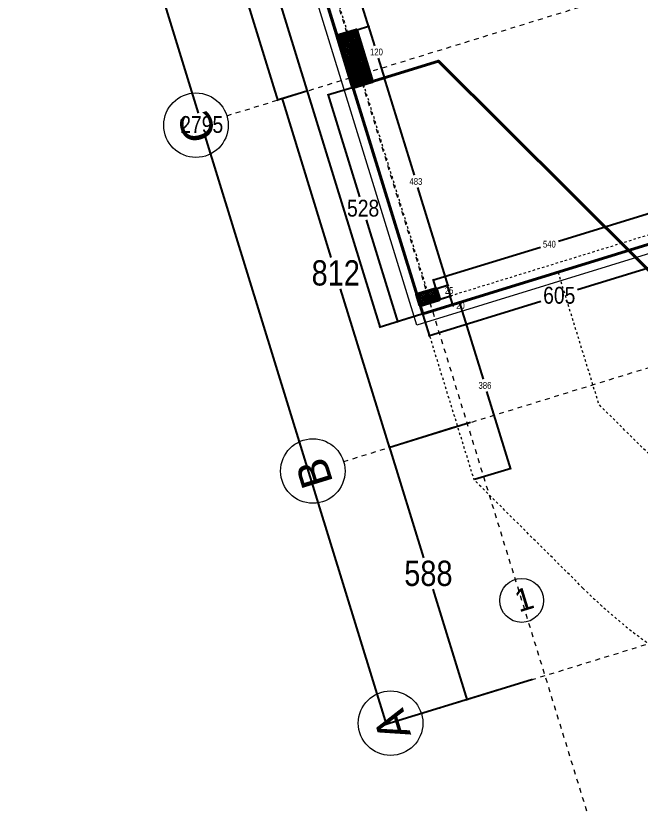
# Model space of a CAD drawing. Header units: centimetres. Extents: x 85226 to 578505, y -13061 to 170378.
# Drawn here: x 455705 to 457094, y 101779 to 103556 of the extents above; entities that cross this region are included whole.
import ezdxf

# ---------------------------------------------------------------- set-up
doc = ezdxf.new("R2010")
doc.units = ezdxf.units.CM
doc.linetypes.add('Dashed', pattern=[10.666667, 5.333333, -5.333333])
for name, color, linetype, lineweight in [('01 Bodrumi_Pen_No__20', 20, 'Continuous', 18), ('Akset_Pen_No__13', 13, 'Continuous', 18), ('ArchiCAD Doors_Pen_No__3', 3, 'Continuous', 18), ('Dimensionet', 150, 'Continuous', 15), ('Dritaret_Pen_No__4', 4, 'Continuous', 18), ('Fasada', 7, 'Continuous', 15), ('muri', 7, 'Continuous', 40), ('Shtyllat', 1, 'Continuous', 25), ('Spotat', 1, 'Continuous', 15)]:
    doc.layers.add(name, color=color, linetype=linetype, lineweight=lineweight)
doc.styles.add('Dimensionet CM', font='swissc.ttf', dxfattribs={"height": 15})
doc.styles.add('Mini shkronjat', font='simplex.shx', dxfattribs={"height": 6})
doc.dimstyles.new('Maxi shkronjat', dxfattribs={"dimscale": 2, "dimtxt": 30, "dimasz": 1, "dimexe": 1, "dimexo": 1, "dimgap": 3, "dimtad": 0, "dimtih": 1, "dimtoh": 1, "dimzin": 9, "dimtxsty": 'Dimensionet CM', "dimblk": 'ARCHTICK', "dimcen": 1, "dimdle": 1, "dimadec": 0, "dimazin": 0, "dimtfac": 1, "dimtmove": 0, "dimatfit": 3, "dimldrblk": 'ARCHTICK', "dimfxl": 1, "dimarcsym": 0})

# ---------------------------------------------------------------- blocks, each defined once
blk = doc.blocks.new('_ArchTick')
at = {"layer": 'Spotat', "color": 0, "const_width": 0.15}
blk.add_lwpolyline([(-0.5, -0.5), (0.5, 0.5)], dxfattribs=at)
blk = doc.blocks.new('*D4744')
at = {"layer": 'DEFPOINTS', "color": 0, "transparency": 16777216}
for p in [(456031, 104773), (455936, 104743.8), (456610.6, 102892.6)]:
    blk.add_point(p, dxfattribs=at)
at = {"layer": 'Dimensionet', "color": 0, "lineweight": -2, "transparency": 16777216}
for p, q in [((456029.1, 104772.5), (455934.1, 104743.2)), ((455935.4, 104745.7), (456219.5, 103824)), ((456516.2, 102861.4), (456232.1, 103783.1)), ((456608.6, 102892), (456513.7, 102862.7))]:
    blk.add_line(p, q, dxfattribs=at)
at = {"layer": 'Dimensionet', "color": 0, "lineweight": -2, "transparency": 16777216, "xscale": 2, "yscale": 2, "zscale": 2}
for p, rotation in [((455936, 104743.8), 107.1299999991601), ((456515.6, 102863.3), 287.1299999991601)]:
    blk.add_blockref('_ArchTick', p, dxfattribs=dict(at, rotation=rotation))
at = {"layer": 'Dimensionet', "color": 0, "transparency": 16777216, "insert": (456225.8, 103803.5), "char_height": 15, "attachment_point": 5, "style": 'Dimensionet CM'}
blk.add_mtext('{\\H1.875x;1968}', dxfattribs=at)
blk = doc.blocks.new('*D4746')
at = {"layer": 'DEFPOINTS', "color": 0, "transparency": 16777216}
for p in [(457188.7, 103070.8), (457203.5, 103023), (456610.6, 102892.6)]:
    blk.add_point(p, dxfattribs=at)
at = {"layer": 'Dimensionet', "color": 0, "lineweight": -2, "transparency": 16777216}
for p, q in [((457189.3, 103068.9), (457204, 103021.1)), ((457205.4, 103023.6), (456955.1, 102946.5)), ((456623.4, 102844.2), (456873.6, 102921.3)), ((456611.1, 102890.7), (456625.9, 102842.9))]:
    blk.add_line(p, q, dxfattribs=at)
at = {"layer": 'Dimensionet', "color": 0, "lineweight": -2, "transparency": 16777216, "xscale": 2, "yscale": 2, "zscale": 2}
for p, rotation in [((457203.5, 103023), 17.1299999999269), ((456625.3, 102844.8), 197.1299999999269)]:
    blk.add_blockref('_ArchTick', p, dxfattribs=dict(at, rotation=rotation))
at = {"layer": 'Dimensionet', "color": 0, "transparency": 16777216, "insert": (456914.4, 102933.9), "char_height": 15, "attachment_point": 5, "style": 'Dimensionet CM'}
blk.add_mtext('{\\H2.5x;605}', dxfattribs=at)
blk = doc.blocks.new('*D4583')
at = {"layer": 'DEFPOINTS', "color": 0, "transparency": 16777216}
for p in [(456356.7, 103390.1), (456297.3, 103371.8), (456719.2, 102651.6)]:
    blk.add_point(p, dxfattribs=at)
at = {"layer": 'Dritaret_Pen_No__4', "color": 0, "lineweight": -2, "transparency": 16777216}
for p, q in [((456354.8, 103389.6), (456295.3, 103371.2)), ((456296.7, 103373.7), (456406.1, 103018.5)), ((456537.2, 102593.4), (456427.7, 102948.7)), ((456717.2, 102651), (456534.7, 102594.8))]:
    blk.add_line(p, q, dxfattribs=at)
at = {"layer": 'Dritaret_Pen_No__4', "color": 0, "lineweight": -2, "transparency": 16777216, "xscale": 2, "yscale": 2, "zscale": 2}
for p, rotation in [((456297.3, 103371.8), 107.1299999991601), ((456536.6, 102595.4), 287.1299999991601)]:
    blk.add_blockref('_ArchTick', p, dxfattribs=dict(at, rotation=rotation))
at = {"layer": 'Dritaret_Pen_No__4', "color": 0, "transparency": 16777216, "insert": (456416.9, 102983.6), "char_height": 15, "attachment_point": 5, "style": 'Dimensionet CM'}
blk.add_mtext('{\\H3.75x;812}', dxfattribs=at)
blk = doc.blocks.new('*D4584')
at = {"layer": 'DEFPOINTS', "color": 0, "transparency": 16777216}
for p in [(456684.1, 102640.8), (456857.1, 102079.4), (456709.6, 102033.9)]:
    blk.add_point(p, dxfattribs=at)
at = {"layer": 'Dritaret_Pen_No__4', "color": 0, "lineweight": -2, "transparency": 16777216}
for p, q in [((456682.2, 102640.2), (456534.7, 102594.8)), ((456536, 102597.3), (456612.3, 102349.5)), ((456710.2, 102032), (456633.8, 102279.8)), ((456855.2, 102078.8), (456707.7, 102033.3))]:
    blk.add_line(p, q, dxfattribs=at)
at = {"layer": 'Dritaret_Pen_No__4', "color": 0, "lineweight": -2, "transparency": 16777216, "xscale": 2, "yscale": 2, "zscale": 2}
for p, rotation in [((456536.6, 102595.4), 107.1299999991601), ((456709.6, 102033.9), 287.1299999991601)]:
    blk.add_blockref('_ArchTick', p, dxfattribs=dict(at, rotation=rotation))
at = {"layer": 'Dritaret_Pen_No__4', "color": 0, "transparency": 16777216, "insert": (456623.1, 102314.6), "char_height": 15, "attachment_point": 5, "style": 'Dimensionet CM'}
blk.add_mtext('{\\H3.75x;588}', dxfattribs=at)
blk = doc.blocks.new('*D4585')
at = {"layer": 'DEFPOINTS', "color": 0, "transparency": 16777216}
for p in [(456243, 104085), (456082.7, 104035.6), (456334.8, 103383.4)]:
    blk.add_point(p, dxfattribs=at)
at = {"layer": 'Dritaret_Pen_No__4', "color": 0, "lineweight": -2, "transparency": 16777216}
for p, q in [((456241.1, 104084.4), (456080.8, 104035)), ((456082.1, 104037.5), (456176.6, 103730.9)), ((456288.8, 103367.1), (456193.7, 103675.6)), ((456332.9, 103382.8), (456286.3, 103368.4))]:
    blk.add_line(p, q, dxfattribs=at)
at = {"layer": 'Dritaret_Pen_No__4', "color": 0, "lineweight": -2, "transparency": 16777216, "xscale": 2, "yscale": 2, "zscale": 2}
for p, rotation in [((456082.7, 104035.6), 107.1299999991601), ((456288.2, 103369), 287.1299999991601)]:
    blk.add_blockref('_ArchTick', p, dxfattribs=dict(at, rotation=rotation))
at = {"layer": 'Dritaret_Pen_No__4', "color": 0, "transparency": 16777216, "insert": (456185.2, 103703.3), "char_height": 15, "attachment_point": 5, "style": 'Dimensionet CM'}
blk.add_mtext('{\\H2.8125x;698}', dxfattribs=at)
blk = doc.blocks.new('*D4718')
at = {"layer": 'DEFPOINTS', "color": 0, "transparency": 16777216}
for p in [(456498.1, 103410.2), (456666.4, 102956.9), (456640.3, 102948.9)]:
    blk.add_point(p, dxfattribs=at)
at = {"layer": 'Dimensionet', "color": 0, "lineweight": -2, "transparency": 16777216}
for p, q in [((456500, 103410.8), (456526.2, 103418.8)), ((456523.7, 103420.1), (456591.1, 103201.3)), ((456667, 102955), (456599.6, 103173.9)), ((456642.2, 102949.5), (456668.4, 102957.5))]:
    blk.add_line(p, q, dxfattribs=at)
at = {"layer": 'Dimensionet', "color": 0, "lineweight": -2, "transparency": 16777216, "xscale": 2, "yscale": 2, "zscale": 2}
for p, rotation in [((456524.3, 103418.2), 107.1299999991601), ((456666.4, 102956.9), 287.1299999991601)]:
    blk.add_blockref('_ArchTick', p, dxfattribs=dict(at, rotation=rotation))
at = {"layer": 'Dimensionet', "color": 0, "transparency": 16777216, "insert": (456595.3, 103187.6), "char_height": 15, "attachment_point": 5, "style": 'Dimensionet CM'}
blk.add_mtext('483', dxfattribs=at)
blk = doc.blocks.new('*D4719')
at = {"layer": 'DEFPOINTS', "color": 0, "transparency": 16777216}
for p in [(456665.5, 102956.6), (456640.3, 102948.9), (456647.7, 102925)]:
    blk.add_point(p, dxfattribs=at)
at = {"layer": 'Dimensionet', "color": 0, "lineweight": -2, "transparency": 16777216}
for p, q in [((456642.2, 102949.5), (456667.4, 102957.2)), ((456673.4, 102930.8), (456664.9, 102958.5)), ((456649.6, 102925.6), (456674.8, 102933.3))]:
    blk.add_line(p, q, dxfattribs=at)
at = {"layer": 'Dimensionet', "color": 0, "lineweight": -2, "transparency": 16777216, "xscale": 2, "yscale": 2, "zscale": 2}
for p, rotation in [((456665.5, 102956.6), 107.1299999991601), ((456672.9, 102932.7), 287.1299999991601)]:
    blk.add_blockref('_ArchTick', p, dxfattribs=dict(at, rotation=rotation))
at = {"layer": 'Dimensionet', "color": 0, "transparency": 16777216, "insert": (456669.2, 102944.7), "char_height": 15, "attachment_point": 5, "style": 'Dimensionet CM'}
blk.add_mtext('25', dxfattribs=at)
blk = doc.blocks.new('*D4720')
at = {"layer": 'DEFPOINTS', "color": 0, "transparency": 16777216}
for p in [(457150.4, 103127.3), (457156.4, 103107.9), (456640.3, 102948.9)]:
    blk.add_point(p, dxfattribs=at)
at = {"layer": 'Dimensionet', "color": 0, "lineweight": -2, "transparency": 16777216}
for p, q in [((457155.8, 103109.8), (457149.8, 103129.2)), ((457152.3, 103127.9), (456912.4, 103053.9)), ((456632.4, 102967.6), (456872.3, 103041.6)), ((456639.7, 102950.8), (456633.7, 102970.1))]:
    blk.add_line(p, q, dxfattribs=at)
at = {"layer": 'Dimensionet', "color": 0, "lineweight": -2, "transparency": 16777216, "xscale": 2, "yscale": 2, "zscale": 2}
for p, rotation in [((457150.4, 103127.3), 17.1299999999269), ((456634.3, 102968.2), 197.1299999999269)]:
    blk.add_blockref('_ArchTick', p, dxfattribs=dict(at, rotation=rotation))
at = {"layer": 'Dimensionet', "color": 0, "transparency": 16777216, "insert": (456892.4, 103047.8), "char_height": 15, "attachment_point": 5, "style": 'Dimensionet CM'}
blk.add_mtext('540', dxfattribs=at)
blk = doc.blocks.new('*D4723')
at = {"layer": 'DEFPOINTS', "color": 0, "transparency": 16777216}
for p in [(456462.8, 103524.9), (456489.9, 103533.2), (456498.1, 103410.2)]:
    blk.add_point(p, dxfattribs=at)
at = {"layer": 'Dimensionet', "color": 0, "lineweight": -2, "transparency": 16777216}
for p, q in [((456464.7, 103525.4), (456491.8, 103533.8)), ((456489.3, 103535.1), (456503.3, 103489.6)), ((456525.8, 103416.6), (456511.8, 103462.2)), ((456500, 103410.8), (456527.1, 103419.1))]:
    blk.add_line(p, q, dxfattribs=at)
at = {"layer": 'Dimensionet', "color": 0, "lineweight": -2, "transparency": 16777216, "xscale": 2, "yscale": 2, "zscale": 2}
for p, rotation in [((456489.9, 103533.2), 107.1299999991601), ((456525.2, 103418.5), 287.1299999991601)]:
    blk.add_blockref('_ArchTick', p, dxfattribs=dict(at, rotation=rotation))
at = {"layer": 'Dimensionet', "color": 0, "transparency": 16777216, "insert": (456507.5, 103475.9), "char_height": 15, "attachment_point": 5, "style": 'Dimensionet CM'}
blk.add_mtext('120', dxfattribs=at)
blk = doc.blocks.new('*D4724')
at = {"layer": 'DEFPOINTS', "color": 0, "transparency": 16777216}
for p in [(456333.9, 104039.7), (456306.7, 104031.3), (456462.8, 103524.9)]:
    blk.add_point(p, dxfattribs=at)
at = {"layer": 'Dimensionet', "color": 0, "lineweight": -2, "transparency": 16777216}
for p, q in [((456308.6, 104031.9), (456335.8, 104040.3)), ((456333.3, 104041.6), (456407.7, 103800.2)), ((456490.6, 103531.3), (456416.1, 103772.8)), ((456464.7, 103525.4), (456491.9, 103533.8))]:
    blk.add_line(p, q, dxfattribs=at)
at = {"layer": 'Dimensionet', "color": 0, "lineweight": -2, "transparency": 16777216, "xscale": 2, "yscale": 2, "zscale": 2}
for p, rotation in [((456333.9, 104039.7), 107.1299999991601), ((456490, 103533.2), 287.1299999991601)]:
    blk.add_blockref('_ArchTick', p, dxfattribs=dict(at, rotation=rotation))
at = {"layer": 'Dimensionet', "color": 0, "transparency": 16777216, "insert": (456411.9, 103786.5), "char_height": 15, "attachment_point": 5, "style": 'Dimensionet CM'}
blk.add_mtext('530', dxfattribs=at)
blk = doc.blocks.new('*D4737')
at = {"layer": 'DEFPOINTS', "color": 0, "transparency": 16777216}
for p in [(456647.7, 102925), (456653.6, 102905.9), (456676.8, 102913)]:
    blk.add_point(p, dxfattribs=at)
at = {"layer": 'Dimensionet', "color": 0, "lineweight": -2, "transparency": 16777216}
for p, q in [((456670.3, 102934.1), (456676.8, 102913)), ((456649.6, 102925.6), (456672.9, 102932.7)), ((456655.5, 102906.4), (456678.7, 102913.6)), ((456676.8, 102913), (456677.4, 102911.1)), ((456677.4, 102911.1), (456679.4, 102911.1))]:
    blk.add_line(p, q, dxfattribs=at)
at = {"layer": 'Dimensionet', "color": 0, "lineweight": -2, "transparency": 16777216, "xscale": 2, "yscale": 2, "zscale": 2}
for p, rotation in [((456670.9, 102932.1), 107.1299999991601), ((456676.8, 102913), 287.1299999991601)]:
    blk.add_blockref('_ArchTick', p, dxfattribs=dict(at, rotation=rotation))
at = {"layer": 'Dimensionet', "color": 0, "transparency": 16777216, "insert": (456694.4, 102911.1), "char_height": 15, "attachment_point": 5, "style": 'Dimensionet CM'}
blk.add_mtext('20', dxfattribs=at)
blk = doc.blocks.new('*D4739')
at = {"layer": 'DEFPOINTS', "color": 0, "transparency": 16777216}
for p in [(456455.1, 103396.9), (456610.6, 102892.6), (456555.6, 102875.7)]:
    blk.add_point(p, dxfattribs=at)
at = {"layer": 'Dimensionet', "color": 0, "lineweight": -2, "transparency": 16777216}
for p, q in [((456453.2, 103396.3), (456398.2, 103379.4)), ((456399.5, 103381.9), (456470, 103153.1)), ((456556.1, 102873.7), (456485.6, 103102.5)), ((456608.6, 102892), (456553.6, 102875.1))]:
    blk.add_line(p, q, dxfattribs=at)
at = {"layer": 'Dimensionet', "color": 0, "lineweight": -2, "transparency": 16777216, "xscale": 2, "yscale": 2, "zscale": 2}
for p, rotation in [((456400.1, 103380), 107.1299999991601), ((456555.6, 102875.7), 287.1299999991601)]:
    blk.add_blockref('_ArchTick', p, dxfattribs=dict(at, rotation=rotation))
at = {"layer": 'Dimensionet', "color": 0, "transparency": 16777216, "insert": (456477.8, 103127.8), "char_height": 15, "attachment_point": 5, "style": 'Dimensionet CM'}
blk.add_mtext('{\\H2.5x;528}', dxfattribs=at)
blk = doc.blocks.new('*D4755')
at = {"layer": 'DEFPOINTS', "color": 0, "transparency": 16777216}
for p in [(456692.1, 102917.7), (456610.6, 102892.6), (456724.2, 102523.8)]:
    blk.add_point(p, dxfattribs=at)
at = {"layer": 'Dimensionet', "color": 0, "lineweight": -2, "transparency": 16777216}
for p, q in [((456612.5, 102893.2), (456694, 102918.3)), ((456691.5, 102919.7), (456744.8, 102747)), ((456806.4, 102547), (456753.2, 102719.6)), ((456726.1, 102524.4), (456807.7, 102549.5))]:
    blk.add_line(p, q, dxfattribs=at)
at = {"layer": 'Dimensionet', "color": 0, "lineweight": -2, "transparency": 16777216, "xscale": 2, "yscale": 2, "zscale": 2}
for p, rotation in [((456692.1, 102917.7), 107.1299999991601), ((456805.8, 102548.9), 287.1299999991601)]:
    blk.add_blockref('_ArchTick', p, dxfattribs=dict(at, rotation=rotation))
at = {"layer": 'Dimensionet', "color": 0, "transparency": 16777216, "insert": (456749, 102733.3), "char_height": 15, "attachment_point": 5, "style": 'Dimensionet CM'}
blk.add_mtext('386', dxfattribs=at)
blk = doc.blocks.new('*D4588')
at = {"layer": 'DEFPOINTS', "color": 0, "transparency": 16777216}
for p in [(455898.7, 104708.7), (455707, 104649.7), (456781.5, 102056.1)]:
    blk.add_point(p, dxfattribs=at)
at = {"layer": 'Dritaret_Pen_No__4', "color": 0, "lineweight": -2, "transparency": 16777216}
for p, q in [((455896.8, 104708.1), (455705.1, 104649.1)), ((455706.4, 104651.6), (456110.9, 103339.4)), ((456530.9, 101976.7), (456126.4, 103288.9)), ((456779.6, 102055.5), (456528.4, 101978.1))]:
    blk.add_line(p, q, dxfattribs=at)
at = {"layer": 'Dritaret_Pen_No__4', "color": 0, "lineweight": -2, "transparency": 16777216, "xscale": 2, "yscale": 2, "zscale": 2}
for p, rotation in [((455707, 104649.7), 107.1299999991601), ((456530.3, 101978.6), 287.1299999991601)]:
    blk.add_blockref('_ArchTick', p, dxfattribs=dict(at, rotation=rotation))
at = {"layer": 'Dritaret_Pen_No__4', "color": 0, "transparency": 16777216, "insert": (456118.6, 103314.2), "char_height": 15, "attachment_point": 5, "style": 'Dimensionet CM'}
blk.add_mtext('{\\H2.5x;2795}', dxfattribs=at)

msp = doc.modelspace()

# ---------------------------------------------------------------- hatches: boundary and pattern name
h = msp.add_hatch()
h.set_pattern_fill('ANSI37', color=252, scale=2, angle=107.13, style=0)
h.set_pattern_definition([(152.13, (309990.164, 118705.9533), (-2.96841552, -5.61346678), []), (242.13, (309990.164, 118705.9533), (5.61346678, -2.96841552), [])])
h.paths.add_polyline_path([(456462.776, 103524.86), (456441.274, 103518.233), (456469.992, 103425.058), (456491.494, 103431.685)])
h.paths.add_polyline_path([(456441.274, 103518.233), (456419.773, 103511.606), (456448.49, 103418.431), (456469.992, 103425.058)])
h.paths.add_polyline_path([(456469.992, 103425.058), (456448.49, 103418.431), (456455.118, 103396.929), (456476.619, 103403.556)])
h.paths.add_polyline_path([(456491.494, 103431.685), (456469.992, 103425.058), (456476.619, 103403.556), (456498.121, 103410.183)])
at = {"layer": 'Fasada'}
h = msp.add_hatch(dxfattribs=at)
h.set_pattern_fill('ANSI37', color=256, angle=17.13)
h.set_pattern_definition([(62.13, (-724503.545, 381913.7954), (-2.80673339, 1.484207762), []), (152.13, (-724503.545, 381913.7954), (-1.484207762, -2.80673339), [])])
h.paths.add_polyline_path([(456455.118, 103396.929), (456498.121, 103410.183), (456462.776, 103524.86), (456419.773, 103511.606)])
h = msp.add_hatch(dxfattribs=at)
h.set_pattern_fill('ANSI37', color=256, angle=17.13)
h.set_pattern_definition([(62.13, (-722455.859, 375270.0676), (-2.80673339, 1.484207762), []), (152.13, (-722455.859, 375270.0676), (-1.484207762, -2.80673339), [])])
h.paths.add_polyline_path([(456604.667, 102911.716), (456647.67, 102924.971), (456640.307, 102948.862), (456597.303, 102935.607)])

# ---------------------------------------------------------------- linework, layer by layer
at = {"linetype": 'Dashed'}
msp.add_line((456066.324, 104658.372), (456419.773, 103511.606), dxfattribs=at)
at = {"layer": '01 Bodrumi_Pen_No__20', "linetype": 'Dashed'}
msp.add_lwpolyline([(457411.39, 102728.834), (457279.99, 102859.55), (457206.719, 103097.277), (456628.558, 102919.08), (456062.233, 104756.522), (459617.21, 105852.213), (460438.979, 103185.98), (458307.904, 102529.155), (458263.723, 102672.5), (457986.275, 102586.987, -0.27723304)], format="xyb", close=True, dxfattribs=at)
at = {"layer": 'Akset_Pen_No__13', "color": 251, "linetype": 'Dashed', "ltscale": 2}
for p, q in [((456174.37, 103333.943), (469945.038, 107578.248)), ((456434.536, 102563.913), (470184.353, 106801.791)), ((456607.579, 102002.476), (470357.396, 106240.353)), ((455903.738, 105262.274), (456977.339, 101778.97))]:
    msp.add_line(p, q, dxfattribs=at)
at = {"layer": 'Akset_Pen_No__13', "linetype": 'Dashed', "ltscale": 2}
for p, q in [((455903.738, 105262.274), (456830.75, 102254.579)), ((456174.37, 103333.943), (460516.006, 104672.094))]:
    msp.add_line(p, q, dxfattribs=at)
at = {"layer": 'Akset_Pen_No__13', "color": 251, "ltscale": 2}
for centre in [(456105.75, 103312.794), (456365.916, 102542.764), (456538.959, 101981.326)]:
    msp.add_circle(centre, 71.805, dxfattribs=at)
at = {"layer": 'Akset_Pen_No__13', "ltscale": 2}
msp.add_circle((456830.75, 102254.579), 48.904, dxfattribs=at)
at = {"layer": 'ArchiCAD Doors_Pen_No__3', "color": 3, "linetype": 'Dashed', "lineweight": 18}
for p, q in [((456911.584, 102985.384), (457002.113, 102691.661)), ((456616.448, 102873.491), (456724.236, 102523.772)), ((457189.233, 102505.515), (457002.113, 102691.661)), ((456967.076, 102282.196), (456724.236, 102523.772))]:
    msp.add_line(p, q, dxfattribs=at)
msp.add_arc((457816.914, 103136.48), 1205, 225.149474, 287.13, dxfattribs=at)
at = {"layer": 'Fasada', "linetype": 'Dashed', "ltscale": 2}
msp.add_line((456498.121, 103410.183), (456645.398, 103455.576), dxfattribs=at)
at = {"layer": 'Fasada'}
msp.add_lwpolyline([(457379.653, 102696.931), (457240.293, 102835.566), (457175.497, 103045.797), (456597.335, 102867.6), (456005.975, 104786.271), (459646.96, 105908.471), (460495.237, 103156.231), (458278.155, 102472.897), (458233.973, 102616.242), (457999.529, 102543.983, -0.27723304)], format="xyb", close=True, dxfattribs=at)
at = {"layer": 'muri'}
msp.add_lwpolyline([(463957.997, 107216.262), (463871.546, 107503.543), (460976.915, 106611.379), (461067.189, 106325.276), (460919.065, 106279.623), (460874.884, 106422.969), (460311.057, 106249.189), (460355.238, 106105.844), (456030.972, 104773.047), (456455.11, 103396.927), (456645.391, 103455.574), (457393.751, 102711.108, 0.27723304), (457993.631, 102563.094), (458247.188, 102641.244), (458291.37, 102497.898), (468406.808, 105615.612)], format="xyb", dxfattribs=at)
msp.add_lwpolyline([(457393.758, 102711.11), (457257.936, 102846.226), (457188.719, 103070.801), (456610.557, 102892.604), (456030.979, 104773.049), (459633.738, 105883.468), (460470.233, 103169.453), (458291.377, 102497.9), (458247.195, 102641.246), (457993.638, 102563.096, -0.27723304)], format="xyb", close=True, dxfattribs=at)
at = {"layer": 'Shtyllat', "color": 3, "lineweight": 50}
msp.add_lwpolyline([(456455.118, 103396.929), (456498.121, 103410.183), (456462.776, 103524.86), (456419.773, 103511.606)], close=True, dxfattribs=at)
at = {"layer": 'Shtyllat', "lineweight": 50}
for points in [[(456455.118, 103396.929), (456498.121, 103410.183), (456462.776, 103524.86), (456419.773, 103511.606)], [(456604.667, 102911.716), (456647.67, 102924.971), (456640.307, 102948.862), (456597.303, 102935.607)]]:
    msp.add_lwpolyline(points, close=True, dxfattribs=at)

# ---------------------------------------------------------------- texts
at = {"color": 251, "char_height": 70, "width": 119.52102, "attachment_point": 1, "rotation": 107.13, "style": 'Mini shkronjat'}
for s, insert in [('{\\fVerdana|b0|i0|c0|p34;C}', (456084.991, 103266.042)), ('{\\fVerdana|b0|i0|c0|p34;B}', (456345.157, 102496.012)), ('{\\fVerdana|b0|i0|c0|p34;A}', (456518.2, 101934.574))]:
    msp.add_mtext(s, dxfattribs=dict(at, insert=insert))
at = {"insert": (456809.899, 102275.514), "char_height": 50, "attachment_point": 1, "rotation": 17.13, "style": 'Dimensionet CM'}
msp.add_mtext('{\\fArial|b0|i0|c0|p34;1}', dxfattribs=at)

# ---------------------------------------------------------------- dimensions: what is measured, and where the dimension line sits
at = {"layer": 'Dimensionet'}
for base, p1, p2, text, picture, middle in [((455935.99, 104743.772), (456610.557, 102892.604), (456030.979, 104773.049), '{\\H1.875x;<>}', '*D4744', (456225.779, 103803.549)), ((456555.555, 102875.651), (456455.118, 103396.929), (456610.557, 102892.604), '{\\H2.5x;<>}', '*D4739', (456477.835, 103127.814))]:
    dim = msp.add_linear_dim(base=base, p1=p1, p2=p2, angle=107.13, text=text, dimstyle='Maxi shkronjat', override={"dimdec": 0}, dxfattribs=at)
    dim.commit()
    dim.dimension.update_dxf_attribs({"geometry": picture, "text_midpoint": middle, "dimtype": 160})
for base, p1, p2, angle, picture, middle in [((456333.863, 104039.73), (456462.776, 103524.86), (456306.67, 104031.349), 107.13, '*D4724', (456411.917, 103786.486)), ((456489.868, 103533.21), (456498.121, 103410.183), (456462.776, 103524.86), 107.13, '*D4723', (456507.54, 103475.871)), ((457150.381, 103127.287), (456640.307, 102948.862), (457156.352, 103107.914), 17.13, '*D4720', (456892.358, 103047.761)), ((456676.83, 102913.03), (456647.67, 102924.971), (456653.561, 102905.858), 107.13, '*D4737', (456694.419, 102911.118))]:
    dim = msp.add_linear_dim(base=base, p1=p1, p2=p2, angle=angle, dimstyle='Maxi shkronjat', dxfattribs=at)
    dim.commit()
    dim.dimension.update_dxf_attribs({"geometry": picture, "text_midpoint": middle})
for base, p1, p2, picture, middle in [((456666.442, 102956.917), (456498.121, 103410.183), (456640.307, 102948.862), '*D4718', (456595.35, 103187.578)), ((456692.133, 102917.746), (456724.236, 102523.772), (456610.557, 102892.604), '*D4755', (456748.972, 102733.331))]:
    dim = msp.add_linear_dim(base=base, p1=p1, p2=p2, angle=107.13, dimstyle='Maxi shkronjat', override={"dimdec": 0}, dxfattribs=at)
    dim.commit()
    dim.dimension.update_dxf_attribs({"geometry": picture, "text_midpoint": middle})
dim = msp.add_linear_dim(base=(457203.452, 103022.998), p1=(456610.557, 102892.604), p2=(457188.719, 103070.801), angle=17.13, text='{\\H2.5x;<>}', dimstyle='Maxi shkronjat', dxfattribs=at)
dim.commit()
dim.dimension.update_dxf_attribs({"geometry": '*D4746', "text_midpoint": (456914.372, 102933.899)})
dim = msp.add_linear_dim(base=(456665.487, 102956.622), p1=(456647.67, 102924.971), p2=(456640.307, 102948.862), angle=107.13, dimstyle='Maxi shkronjat', dxfattribs=at)
dim.commit()
dim.dimension.update_dxf_attribs({"geometry": '*D4719', "text_midpoint": (456669.169, 102944.677), "dimtype": 160})
at = {"layer": 'Dritaret_Pen_No__4'}
for base, p1, p2, angle, text, picture, middle in [((455707.027, 104649.658), (456781.461, 102056.068), (455898.694, 104708.732), 107.13, '{\\H2.5x;<>}', '*D4588', (456118.647, 103314.153)), ((456082.736, 104035.579), (456334.801, 103383.39), (456243.048, 104084.989), 287.13, '{\\H2.8125x;<>}', '*D4585', (456185.163, 103703.255))]:
    dim = msp.add_linear_dim(base=base, p1=p1, p2=p2, angle=angle, text=text, dimstyle='Maxi shkronjat', override={"dimdec": 0}, dxfattribs=at)
    dim.commit()
    dim.dimension.update_dxf_attribs({"geometry": picture, "text_midpoint": middle, "dimtype": 160})
for base, p1, p2, picture, middle in [((456297.2516, 103371.817), (456719.1571, 102651.6374), (456356.7066, 103390.1418), '*D4583', (456416.9088, 102983.5887)), ((456709.60868, 102033.92249), (456684.09391, 102640.83045), (456857.1366, 102079.39257), '*D4584', (456623.08733, 102314.64143))]:
    dim = msp.add_linear_dim(base=base, p1=p1, p2=p2, angle=107.13, text='{\\H3.75x;<>}', dimstyle='Maxi shkronjat', override={"dimdec": 0}, dxfattribs=at)
    dim.commit()
    dim.dimension.update_dxf_attribs({"geometry": picture, "text_midpoint": middle})

doc.saveas('drawing.dxf')
